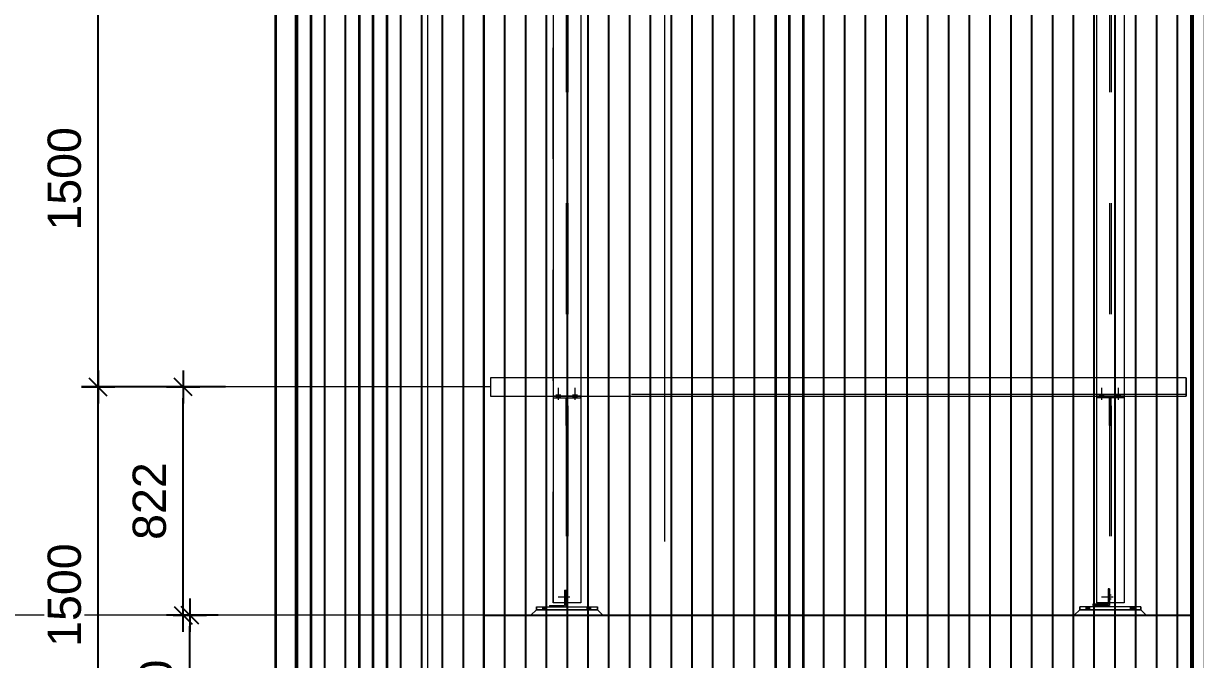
# Model space of a CAD drawing. Header units: millimetres. Extents: x 652937 to 1670132, y 1473552 to 2851037.
# Drawn here: x 663458.215 to 663462.441, y 1524564.123 to 1524566.416 of the extents above; entities that cross this region are included whole.
import ezdxf

# ---------------------------------------------------------------- set-up
doc = ezdxf.new("R2010")
doc.units = ezdxf.units.MM
for name, pattern in [('Grid Line', [22.225, 12.7, -3.175, 3.175, -3.175]), ('HIDDEN', [0.375, 0.25, -0.125]), ('XKITLINE00', [0]), ('XKITLINE02', [4, 2, -2])]:
    doc.linetypes.add(name, pattern=pattern)
doc.layers.add('000 - 0_HIDE_OBJ_FRAMING_DEF_SUB', color=7, linetype='Continuous', plot=False)
for name, color, linetype, lineweight in [('A-230-M_FLOOR', 7, 'Continuous', 25), ('A-GENM', 7, 'Continuous', 9), ('Bolt', 7, 'Continuous', 0), ('Part', 7, 'Continuous', 0), ('Z-030-M_GRID', 7, 'Continuous', 9), ('Z-230-A_LEVEL', 7, 'Continuous', 9)]:
    doc.layers.add(name, color=color, linetype=linetype, lineweight=lineweight)
doc.layers.add('S-DIM', color=7, linetype='Continuous')
doc.styles.add('Arial', font='arial.ttf')
doc.dimstyles.new('Dim 40 - End', dxfattribs={"dimscale": 0.04, "dimtxt": 3, "dimasz": 1, "dimexe": 0, "dimexo": 2.5, "dimgap": 1.5, "dimtad": 1, "dimdec": 0, "dimlfac": 1000, "dimzin": 1, "dimdsep": 46, "dimtxsty": 'Arial', "dimblk": 'END', "dimcen": 0.09, "dimclrd": 7, "dimclre": 7, "dimclrt": 7, "dimadec": 0, "dimazin": 0, "dimtfac": 1, "dimtdec": 0, "dimtix": 1, "dimtofl": 0, "dimtmove": 2, "dimatfit": 3, "dimfxl": 1, "dimtfill": 1, "dimtfillclr": 256, "dimtolj": 1, "dimtzin": 0, "dimarcsym": 0})

# ---------------------------------------------------------------- blocks, each defined once
blk = doc.blocks.new('GM_Louver Grill Vertical Z1 - Z Profile-V69-ENT 3 ELE-1 Sheet')
at = {"layer": '000 - 0_HIDE_OBJ_FRAMING_DEF_SUB', "color": 7}
blk.add_line((1605284.3, 105925), (1605284.3, 114870), dxfattribs=at)
blk = doc.blocks.new('E1')
at = {"layer": '000 - 0_HIDE_OBJ_FRAMING_DEF_SUB', "color": 7, "lineweight": 35}
for p, q in [((1600734.3, 114870), (1600734.3, 105925)), ((1600909.3, 105925), (1600909.3, 114870)), ((1601009.3, 105925), (1601009.3, 114870)), ((1602409.3, 114870), (1602409.3, 105925)), ((1602509.3, 114870), (1602509.3, 105925)), ((1603909.3, 105925), (1603909.3, 114870))]:
    blk.add_line(p, q, dxfattribs=at)
for points in [[(1600607.5, 114870), (1600679.9, 114870), (1600679.9, 105925), (1600607.5, 105925)], [(1600959.3, 114870), (1600684.3, 114870), (1600684.3, 105925), (1600959.3, 105925)], [(1600959.3, 114870), (1602459.3, 114870), (1602459.3, 105925), (1600959.3, 105925)], [(1603959.3, 114870), (1602459.3, 114870), (1602459.3, 105925), (1603959.3, 105925)]]:
    blk.add_lwpolyline(points, close=True, dxfattribs=at)
at = {"layer": 'A-GENM', "color": 7}
for p in [(-4500, 0), (-4425, 0), (-2700, 0), (-2625, 0), (-2550, 0), (-2475, 0), (-2400, 0), (-2325, 0), (-2250, 0), (-2175, 0), (-2100, 0), (-2025, 0), (-1950, 0), (-1875, 0), (-1800, 0), (-1725, 0), (-1650, 0), (-1575, 0), (-1500, 0), (-1425, 0)]:
    blk.add_blockref('GM_Louver Grill Vertical Z1 - Z Profile-V69-ENT 3 ELE-1 Sheet', p, dxfattribs=at)
for p, xscale in [((3206343.6, 0), -1.000000000000001), ((3206418.6, 0), -0.9999999999999982), ((3206493.6, 0), -1.000000000000001), ((3206568.6, 0), -1.000000000000001), ((3206643.6, 0), -1.000000000000001), ((3206718.6, 0), -1.000000000000001), ((3206793.6, 0), -1.000000000000001), ((3206868.6, 0), -1.000000000000001), ((3206943.6, 0), -1.000000000000001), ((3207018.6, 0), -1.000000000000001), ((3207093.6, 0), -1.000000000000001), ((3207168.6, 0), -1.000000000000001), ((3207243.6, 0), -1.000000000000001), ((3207318.6, 0), -1.000000000000001), ((3207393.6, 0), -1.000000000000001), ((3207468.6, 0), -1.000000000000001), ((3207543.6, 0), -1.000000000000001), ((3207618.6, 0), -1.000000000000001)]:
    blk.add_blockref('GM_Louver Grill Vertical Z1 - Z Profile-V69-ENT 3 ELE-1 Sheet', p, dxfattribs=dict(at, xscale=xscale))
blk = doc.blocks.new('END')
at = {"color": 7}
for p, q in [((0, 1.5), (0, -1.5)), ((1.5, 0), (-1.5, 0)), ((-0.8, -0.8), (0.8, 0.8))]:
    blk.add_line(p, q, dxfattribs=at)
blk = doc.blocks.new('*D227')
at = {"layer": 'Defpoints', "color": 7, "transparency": 16777216}
for p in [(663458.8151, 1524564.2831), (663459.0166, 1524564.2831), (663459.2616, 1524563.6831)]:
    blk.add_point(p, dxfattribs=at)
at = {"layer": 'S-DIM', "color": 7, "lineweight": -2, "transparency": 16777216}
for p, q in [((663458.9166, 1524564.2831), (663458.8151, 1524564.2831)), ((663458.8151, 1524563.7231), (663458.8151, 1524564.2431)), ((663459.1616, 1524563.6831), (663458.8151, 1524563.6831))]:
    blk.add_line(p, q, dxfattribs=at)
at = {"layer": 'S-DIM', "color": 7, "lineweight": -2, "transparency": 16777216, "xscale": 0.04, "yscale": 0.04, "zscale": 0.04}
for p, rotation in [((663458.8151, 1524564.2831), 90), ((663458.8151, 1524563.6831), 270)]:
    blk.add_blockref('END', p, dxfattribs=dict(at, rotation=rotation))
at = {"layer": 'S-DIM', "color": 7, "transparency": 16777216, "insert": (663458.6938, 1524563.9831), "char_height": 0.12, "attachment_point": 5, "rotation": 90, "style": 'Arial', "bg_fill": 3, "box_fill_scale": 1.1, "bg_fill_color": 256, "bg_fill_true_color": 13158600, "bg_fill_transparency": 0}
blk.add_mtext('\\A1;600', dxfattribs=at)
blk = doc.blocks.new('*D228')
at = {"layer": 'Defpoints', "color": 7, "transparency": 16777216}
for p in [(663458.7908, 1524565.1056), (663459.0068, 1524565.1056), (663459.0166, 1524564.2831)]:
    blk.add_point(p, dxfattribs=at)
at = {"layer": 'S-DIM', "color": 7, "lineweight": -2, "transparency": 16777216}
for p, q in [((663458.9068, 1524565.1056), (663458.7908, 1524565.1056)), ((663458.7908, 1524564.3231), (663458.7908, 1524565.0656)), ((663458.9166, 1524564.2831), (663458.7908, 1524564.2831))]:
    blk.add_line(p, q, dxfattribs=at)
at = {"layer": 'S-DIM', "color": 7, "lineweight": -2, "transparency": 16777216, "xscale": 0.04, "yscale": 0.04, "zscale": 0.04}
for p, rotation in [((663458.7908, 1524565.1056), 90), ((663458.7908, 1524564.2831), 270)]:
    blk.add_blockref('END', p, dxfattribs=dict(at, rotation=rotation))
at = {"layer": 'S-DIM', "color": 7, "transparency": 16777216, "insert": (663458.6695, 1524564.6944), "char_height": 0.12, "attachment_point": 5, "rotation": 90, "style": 'Arial', "bg_fill": 3, "box_fill_scale": 1.1, "bg_fill_color": 256, "bg_fill_true_color": 13158600, "bg_fill_transparency": 0}
blk.add_mtext('\\A1;822', dxfattribs=at)
blk = doc.blocks.new('*D229')
at = {"layer": 'Defpoints', "color": 7, "transparency": 16777216}
for p in [(663458.4842, 1524566.6056), (663458.6856, 1524566.6056), (663458.7002, 1524565.1056)]:
    blk.add_point(p, dxfattribs=at)
at = {"layer": 'S-DIM', "color": 7, "lineweight": -2, "transparency": 16777216}
for p, q in [((663458.5856, 1524566.6056), (663458.4842, 1524566.6056)), ((663458.4842, 1524565.1456), (663458.4842, 1524566.5656)), ((663458.6002, 1524565.1056), (663458.4842, 1524565.1056))]:
    blk.add_line(p, q, dxfattribs=at)
at = {"layer": 'S-DIM', "color": 7, "lineweight": -2, "transparency": 16777216, "xscale": 0.04, "yscale": 0.04, "zscale": 0.04}
for p, rotation in [((663458.4842, 1524566.6056), 90), ((663458.4842, 1524565.1056), 270)]:
    blk.add_blockref('END', p, dxfattribs=dict(at, rotation=rotation))
at = {"layer": 'S-DIM', "color": 7, "transparency": 16777216, "insert": (663458.3629, 1524565.8556), "char_height": 0.12, "attachment_point": 5, "rotation": 90, "style": 'Arial', "bg_fill": 3, "box_fill_scale": 1.1, "bg_fill_color": 256, "bg_fill_true_color": 13158600, "bg_fill_transparency": 0}
blk.add_mtext('\\A1;1500', dxfattribs=at)
blk = doc.blocks.new('*D232')
at = {"layer": 'Defpoints', "color": 7, "transparency": 16777216}
for p in [(663458.4842, 1524565.1056), (663459.0441, 1524565.1056), (663459.0441, 1524563.6056)]:
    blk.add_point(p, dxfattribs=at)
at = {"layer": 'S-DIM', "color": 7, "lineweight": -2, "transparency": 16777216}
for p, q in [((663458.9441, 1524565.1056), (663458.4842, 1524565.1056)), ((663458.4842, 1524563.6456), (663458.4842, 1524565.0656)), ((663458.9441, 1524563.6056), (663458.4842, 1524563.6056))]:
    blk.add_line(p, q, dxfattribs=at)
at = {"layer": 'S-DIM', "color": 7, "lineweight": -2, "transparency": 16777216, "xscale": 0.04, "yscale": 0.04, "zscale": 0.04}
for p, rotation in [((663458.4842, 1524565.1056), 90), ((663458.4842, 1524563.6056), 270)]:
    blk.add_blockref('END', p, dxfattribs=dict(at, rotation=rotation))
at = {"layer": 'S-DIM', "color": 7, "transparency": 16777216, "insert": (663458.3629, 1524564.3556), "char_height": 0.12, "attachment_point": 5, "rotation": 90, "style": 'Arial', "bg_fill": 3, "box_fill_scale": 1.1, "bg_fill_color": 256, "bg_fill_true_color": 13158600, "bg_fill_transparency": 0}
blk.add_mtext('\\A1;1500', dxfattribs=at)
blk = doc.blocks.new('*A19653035')
at = {"layer": 'Part', "color": 7, "linetype": 'XKITLINE00', "lineweight": 0}
for p, q in [((-4.777672, 62.8), (-4.277517, 62.8)), ((-4.777659, 62.8), (-4.777659, 59.15)), ((-4.777517, 62.8), (-4.777517, 59.15)), ((-4.277517, 62.8), (-4.277517, 59.15)), ((-4.777659, 58.825), (-4.777659, 51.65)), ((-4.777517, 58.825), (-4.777517, 51.65)), ((-4.277517, 58.795), (-4.277517, 51.65)), ((-4.777659, 51.325), (-4.777659, 47.6)), ((-4.777517, 51.325), (-4.777517, 47.6)), ((-4.277517, 51.295), (-4.277517, 47.6)), ((-4.277517, 47.6), (-4.777672, 47.6))]:
    blk.add_line(p, q, dxfattribs=at)
at = {"layer": 'Part', "color": 7, "linetype": 'XKITLINE02', "lineweight": 0}
for p, q in [((-4.777672, 62.8), (-4.777517, 62.8)), ((-4.777672, 47.6), (-4.777672, 62.8)), ((-4.777529, 62.8), (-4.777529, 47.6)), ((-4.542659, 62.8), (-4.542659, 47.6)), ((-4.542529, 62.8), (-4.542529, 47.6)), ((-4.512659, 62.8), (-4.512659, 47.6)), ((-4.512529, 62.8), (-4.512529, 47.6)), ((-4.277672, 62.8), (-4.277672, 47.6)), ((-4.277659, 62.8), (-4.277659, 47.6)), ((-4.277529, 62.8), (-4.277529, 47.6)), ((-4.777659, 59.15), (-4.777659, 58.825)), ((-4.777517, 59.15), (-4.777517, 58.825)), ((-4.277517, 59.15), (-4.277517, 58.795)), ((-4.777659, 51.65), (-4.777659, 51.325)), ((-4.777517, 51.65), (-4.777517, 51.325)), ((-4.277517, 51.65), (-4.277517, 51.295)), ((-4.777672, 47.6), (-4.777517, 47.6))]:
    blk.add_line(p, q, dxfattribs=at)
blk = doc.blocks.new('*A19663036')
at = {"layer": 'Part', "color": 7, "linetype": 'XKITLINE00', "lineweight": 0}
for p, q in [((6.027142, 62.8), (5.526987, 62.8)), ((5.526999, 62.8), (5.526999, 59.15)), ((5.527142, 62.8), (5.527142, 59.15)), ((6.027142, 62.8), (6.027142, 59.15)), ((5.526999, 58.825), (5.526999, 51.65)), ((5.527142, 58.825), (5.527142, 51.65)), ((6.027142, 58.795), (6.027142, 51.65)), ((5.526999, 51.325), (5.526999, 47.6)), ((5.527142, 51.325), (5.527142, 47.6)), ((6.027142, 51.295), (6.027142, 47.6)), ((6.027142, 47.6), (5.526987, 47.6))]:
    blk.add_line(p, q, dxfattribs=at)
at = {"layer": 'Part', "color": 7, "linetype": 'XKITLINE02', "lineweight": 0}
for p, q in [((5.526987, 62.8), (5.526987, 47.6)), ((5.52713, 62.8), (5.52713, 47.6)), ((5.761999, 62.8), (5.761999, 47.6)), ((5.76213, 62.8), (5.76213, 47.6)), ((5.791999, 62.8), (5.791999, 47.6)), ((5.79213, 62.8), (5.79213, 47.6)), ((6.026987, 62.8), (6.026987, 47.6)), ((6.026999, 62.8), (6.026999, 47.6)), ((6.02713, 62.8), (6.02713, 47.6)), ((5.526999, 59.15), (5.526999, 58.825)), ((5.527142, 59.15), (5.527142, 58.825)), ((6.027142, 59.15), (6.027142, 58.795)), ((5.526999, 51.65), (5.526999, 51.325)), ((5.527142, 51.65), (5.527142, 51.325)), ((6.027142, 51.65), (6.027142, 51.295))]:
    blk.add_line(p, q, dxfattribs=at)
blk = doc.blocks.new('*A19683038')
at = {"layer": 'Part', "color": 7, "linetype": 'XKITLINE00', "lineweight": 0}
for p, q in [((5.76215, 51.295), (5.76215, 50.795)), ((5.762196, 50.795), (5.762336, 51.145)), ((5.762336, 51.145), (5.762336, 51.295)), ((5.792336, 51.295), (5.762336, 51.295)), ((5.762336, 51.145), (5.792336, 51.145)), ((5.792336, 51.145), (5.792196, 50.795)), ((5.792336, 51.145), (5.792336, 51.295)), ((5.76215, 50.795), (5.762196, 50.795)), ((5.792196, 50.795), (5.762196, 50.795))]:
    blk.add_line(p, q, dxfattribs=at)
at = {"layer": 'Part', "color": 7, "linetype": 'XKITLINE02', "lineweight": 0}
for p, q in [((5.762336, 51.295), (5.76215, 51.295)), ((5.762336, 51.295), (5.76215, 51.295)), ((5.79215, 50.795), (5.79215, 51.295)), ((5.762196, 50.795), (5.76215, 50.795))]:
    blk.add_line(p, q, dxfattribs=at)
blk = doc.blocks.new('*A19693039')
at = {"layer": 'Part', "color": 7, "linetype": 'XKITLINE00', "lineweight": 0}
for p, q in [((5.52715, 51.325), (5.52715, 51.295)), ((5.52715, 51.295), (5.527336, 51.295)), ((6.027336, 51.295), (5.52715, 51.295)), ((5.527336, 51.325), (5.527336, 51.295)), ((6.027336, 51.295), (6.027336, 51.325))]:
    blk.add_line(p, q, dxfattribs=at)
at = {"layer": 'Part', "color": 7, "linetype": 'XKITLINE02', "lineweight": 0}
for p, q in [((6.027336, 51.325), (5.52715, 51.325)), ((6.02715, 51.325), (6.027336, 51.325)), ((6.02715, 51.325), (6.02715, 51.295)), ((6.02715, 51.295), (6.027336, 51.295))]:
    blk.add_line(p, q, dxfattribs=at)
blk = doc.blocks.new('*A19713041')
at = {"layer": 'Bolt'}
for points in [[(5.592, 51.325), (5.592, 51.355), (5.662, 51.355), (5.662, 51.325)], [(5.892, 51.325), (5.892, 51.355), (5.962, 51.355), (5.962, 51.325)], [(5.592, 51.295), (5.592, 51.325), (5.662, 51.325), (5.662, 51.295)], [(5.892, 51.295), (5.892, 51.325), (5.962, 51.325), (5.962, 51.295)]]:
    blk.add_hatch(color=7, dxfattribs=at).paths.add_polyline_path(points, flags=17)
at = {"layer": 'Bolt', "color": 7, "linetype": 'XKITLINE00', "lineweight": 0}
for p, q in [((5.592, 51.325), (5.592, 51.355)), ((5.627, 51.255), (5.627, 51.47)), ((5.662, 51.325), (5.662, 51.355)), ((5.892, 51.325), (5.892, 51.355)), ((5.927, 51.255), (5.927, 51.47)), ((5.962, 51.325), (5.962, 51.355)), ((5.592, 51.295), (5.592, 51.325)), ((5.662, 51.295), (5.662, 51.325)), ((5.892, 51.295), (5.892, 51.325)), ((5.962, 51.295), (5.962, 51.325))]:
    blk.add_line(p, q, dxfattribs=at)
blk = doc.blocks.new('*A19763046')
at = {"layer": 'Part', "color": 7, "linetype": 'XKITLINE00', "lineweight": 0}
for p, q in [((-4.542509, 51.295), (-4.542509, 50.795)), ((-4.542462, 50.795), (-4.542323, 51.145)), ((-4.542323, 51.145), (-4.542323, 51.295)), ((-4.542323, 51.295), (-4.512323, 51.295)), ((-4.542323, 51.145), (-4.512323, 51.145)), ((-4.512323, 51.145), (-4.512462, 50.795)), ((-4.512323, 51.145), (-4.512323, 51.295)), ((-4.542509, 50.795), (-4.542462, 50.795)), ((-4.542462, 50.795), (-4.512462, 50.795))]:
    blk.add_line(p, q, dxfattribs=at)
at = {"layer": 'Part', "color": 7, "linetype": 'XKITLINE02', "lineweight": 0}
for p, q in [((-4.542323, 51.295), (-4.542509, 51.295)), ((-4.542323, 51.295), (-4.542509, 51.295)), ((-4.512509, 50.795), (-4.512509, 51.295)), ((-4.542509, 50.795), (-4.542462, 50.795))]:
    blk.add_line(p, q, dxfattribs=at)
blk = doc.blocks.new('*A19773047')
at = {"layer": 'Part', "color": 7, "linetype": 'XKITLINE00', "lineweight": 0}
for p, q in [((-4.777509, 51.325), (-4.777509, 51.295)), ((-4.777509, 51.295), (-4.777323, 51.295)), ((-4.777323, 51.295), (-4.777509, 51.295)), ((-4.777323, 51.325), (-4.777323, 51.295)), ((-4.777323, 51.295), (-4.277323, 51.295)), ((-4.277323, 51.295), (-4.277323, 51.325))]:
    blk.add_line(p, q, dxfattribs=at)
at = {"layer": 'Part', "color": 7, "linetype": 'XKITLINE02', "lineweight": 0}
for p, q in [((-4.277323, 51.325), (-4.777509, 51.325)), ((-4.277509, 51.325), (-4.277323, 51.325)), ((-4.277509, 51.325), (-4.277509, 51.295)), ((-4.277509, 51.295), (-4.277323, 51.295))]:
    blk.add_line(p, q, dxfattribs=at)
blk = doc.blocks.new('*A19793049')
at = {"layer": 'Bolt'}
for points in [[(-4.712, 51.325), (-4.712, 51.355), (-4.642, 51.355), (-4.642, 51.325)], [(-4.412, 51.325), (-4.412, 51.355), (-4.342, 51.355), (-4.342, 51.325)], [(-4.712, 51.295), (-4.712, 51.325), (-4.642, 51.325), (-4.642, 51.295)], [(-4.412, 51.295), (-4.412, 51.325), (-4.342, 51.325), (-4.342, 51.295)]]:
    blk.add_hatch(color=7, dxfattribs=at).paths.add_polyline_path(points, flags=17)
at = {"layer": 'Bolt', "color": 7, "linetype": 'XKITLINE00', "lineweight": 0}
for p, q in [((-4.712, 51.325), (-4.712, 51.355)), ((-4.677, 51.255), (-4.677, 51.47)), ((-4.642, 51.325), (-4.642, 51.355)), ((-4.412, 51.325), (-4.412, 51.355)), ((-4.377, 51.255), (-4.377, 51.47)), ((-4.342, 51.325), (-4.342, 51.355)), ((-4.712, 51.295), (-4.712, 51.325)), ((-4.642, 51.295), (-4.642, 51.325)), ((-4.412, 51.295), (-4.412, 51.325)), ((-4.342, 51.295), (-4.342, 51.325))]:
    blk.add_line(p, q, dxfattribs=at)
blk = doc.blocks.new('*A22013271')
at = {"layer": 'Bolt'}
for points in [[(5.412, 47.55), (5.412, 47.5), (5.342, 47.5), (5.342, 47.55)], [(6.212, 47.55), (6.212, 47.5), (6.142, 47.5), (6.142, 47.55)]]:
    blk.add_hatch(color=7, dxfattribs=at).paths.add_polyline_path(points, flags=17)
at = {"layer": 'Bolt', "color": 7, "linetype": 'XKITLINE00', "lineweight": 0}
for p, q in [((5.342, 47.5), (5.342, 47.55)), ((5.377, 47.5), (5.377, 47.55)), ((5.412, 47.5), (5.412, 47.55)), ((6.142, 47.5), (6.142, 47.55)), ((6.177, 47.5), (6.177, 47.55)), ((6.212, 47.5), (6.212, 47.55))]:
    blk.add_line(p, q, dxfattribs=at)
blk = doc.blocks.new('*A22023272')
at = {"layer": 'Bolt', "color": 7, "linetype": 'XKITLINE02', "lineweight": 0}
for p, q in [((5.831665, 47.725), (5.617065, 47.725)), ((5.762034, 47.76), (5.737034, 47.76)), ((5.762095, 47.69), (5.737095, 47.69)), ((5.792054, 47.76), (5.762054, 47.76)), ((5.792075, 47.69), (5.762075, 47.69))]:
    blk.add_line(p, q, dxfattribs=at)
blk = doc.blocks.new('*A22033273')
at = {"layer": 'Part', "color": 7, "linetype": 'XKITLINE00', "lineweight": 0}
for p, q in [((5.226979, 47.5), (5.126948, 47.4)), ((5.127181, 47.4), (5.22715, 47.5)), ((5.22715, 47.5), (5.226979, 47.5)), ((5.226979, 47.5), (6.32715, 47.5)), ((6.32715, 47.5), (6.427181, 47.4))]:
    blk.add_line(p, q, dxfattribs=at)
at = {"layer": 'Part', "color": 7, "linetype": 'XKITLINE02', "lineweight": 0}
for p, q in [((6.427181, 47.4), (5.126948, 47.4)), ((6.326979, 47.5), (6.426948, 47.4)), ((6.426948, 47.4), (6.427181, 47.4))]:
    blk.add_line(p, q, dxfattribs=at)
blk = doc.blocks.new('*A22043274')
at = {"layer": 'Part', "color": 7, "linetype": 'XKITLINE02', "lineweight": 0}
for p, q in [((5.762111, 47.85), (5.737018, 47.85)), ((5.737018, 47.85), (5.737018, 47.6)), ((5.737111, 47.85), (5.737111, 47.6)), ((5.762018, 47.55), (5.762018, 47.85)), ((5.762111, 47.85), (5.762111, 47.6)), ((5.462018, 47.575), (5.462111, 47.575)), ((5.462111, 47.575), (5.462018, 47.575)), ((5.762111, 47.55), (5.462018, 47.55))]:
    blk.add_line(p, q, dxfattribs=at)
at = {"layer": 'Part', "color": 7, "linetype": 'XKITLINE00', "lineweight": 0}
for p, q in [((5.462018, 47.575), (5.462018, 47.55)), ((5.737111, 47.575), (5.462111, 47.575)), ((5.462111, 47.575), (5.462111, 47.55)), ((5.737018, 47.6), (5.737018, 47.575)), ((5.737111, 47.6), (5.737111, 47.575)), ((5.762111, 47.6), (5.762111, 47.55))]:
    blk.add_line(p, q, dxfattribs=at)
blk = doc.blocks.new('*A22053275')
at = {"layer": 'Part', "color": 7, "linetype": 'XKITLINE00', "lineweight": 0}
for p, q in [((6.32715, 47.55), (5.226979, 47.55)), ((5.226979, 47.55), (5.226979, 47.5)), ((5.22715, 47.5), (5.22715, 47.55)), ((6.32715, 47.55), (6.32715, 47.5)), ((6.32715, 47.5), (5.226979, 47.5))]:
    blk.add_line(p, q, dxfattribs=at)
at = {"layer": 'Part', "color": 7, "linetype": 'XKITLINE02', "lineweight": 0}
blk.add_line((6.326979, 47.5), (6.326979, 47.55), dxfattribs=at)
blk = doc.blocks.new('*A22273297')
at = {"layer": 'Bolt'}
for points in [[(-4.893, 47.55), (-4.893, 47.5), (-4.963, 47.5), (-4.963, 47.55)], [(-4.093, 47.55), (-4.093, 47.5), (-4.163, 47.5), (-4.163, 47.55)]]:
    blk.add_hatch(color=7, dxfattribs=at).paths.add_polyline_path(points, flags=17)
at = {"layer": 'Bolt', "color": 7, "linetype": 'XKITLINE00', "lineweight": 0}
for p, q in [((-4.963, 47.5), (-4.963, 47.55)), ((-4.928, 47.5), (-4.928, 47.55)), ((-4.893, 47.5), (-4.893, 47.55)), ((-4.163, 47.5), (-4.163, 47.55)), ((-4.128, 47.5), (-4.128, 47.55)), ((-4.093, 47.5), (-4.093, 47.55))]:
    blk.add_line(p, q, dxfattribs=at)
blk = doc.blocks.new('*A22283298')
at = {"layer": 'Bolt', "color": 7, "linetype": 'XKITLINE02', "lineweight": 0}
for p, q in [((-4.472994, 47.725), (-4.687594, 47.725)), ((-4.542624, 47.76), (-4.567624, 47.76)), ((-4.542564, 47.69), (-4.567564, 47.69)), ((-4.512605, 47.76), (-4.542605, 47.76)), ((-4.512583, 47.69), (-4.542583, 47.69))]:
    blk.add_line(p, q, dxfattribs=at)
blk = doc.blocks.new('*A22293299')
at = {"layer": 'Part', "color": 7, "linetype": 'XKITLINE00', "lineweight": 0}
for p, q in [((-5.077679, 47.5), (-5.17771, 47.4)), ((-5.177478, 47.4), (-5.077509, 47.5)), ((-5.077509, 47.5), (-5.077679, 47.5)), ((-5.077679, 47.5), (-3.977509, 47.5)), ((-3.977509, 47.5), (-3.877478, 47.4))]:
    blk.add_line(p, q, dxfattribs=at)
at = {"layer": 'Part', "color": 7, "linetype": 'XKITLINE02', "lineweight": 0}
for p, q in [((-3.877478, 47.4), (-5.17771, 47.4)), ((-3.977679, 47.5), (-3.87771, 47.4)), ((-3.87771, 47.4), (-3.877478, 47.4))]:
    blk.add_line(p, q, dxfattribs=at)
blk = doc.blocks.new('*A22303300')
at = {"layer": 'Part', "color": 7, "linetype": 'XKITLINE02', "lineweight": 0}
for p, q in [((-4.567641, 47.85), (-4.542548, 47.85)), ((-4.567641, 47.85), (-4.567641, 47.6)), ((-4.567548, 47.85), (-4.567548, 47.6)), ((-4.542641, 47.55), (-4.542641, 47.85)), ((-4.542548, 47.85), (-4.542548, 47.6)), ((-4.842641, 47.575), (-4.842548, 47.575)), ((-4.842641, 47.575), (-4.842548, 47.575)), ((-4.842641, 47.55), (-4.542548, 47.55))]:
    blk.add_line(p, q, dxfattribs=at)
at = {"layer": 'Part', "color": 7, "linetype": 'XKITLINE00', "lineweight": 0}
for p, q in [((-4.842641, 47.575), (-4.842641, 47.55)), ((-4.842548, 47.575), (-4.842548, 47.55)), ((-4.842548, 47.575), (-4.567548, 47.575)), ((-4.567641, 47.6), (-4.567641, 47.575)), ((-4.567548, 47.6), (-4.567548, 47.575)), ((-4.542548, 47.6), (-4.542548, 47.55))]:
    blk.add_line(p, q, dxfattribs=at)
blk = doc.blocks.new('*A22313301')
at = {"layer": 'Part', "color": 7, "linetype": 'XKITLINE00', "lineweight": 0}
for p, q in [((-5.077679, 47.55), (-3.977509, 47.55)), ((-5.077679, 47.55), (-5.077679, 47.5)), ((-5.077509, 47.5), (-5.077509, 47.55)), ((-3.977509, 47.55), (-3.977509, 47.5)), ((-3.977509, 47.5), (-5.077679, 47.5))]:
    blk.add_line(p, q, dxfattribs=at)
at = {"layer": 'Part', "color": 7, "linetype": 'XKITLINE02', "lineweight": 0}
blk.add_line((-3.977679, 47.5), (-3.977679, 47.55), dxfattribs=at)

msp = doc.modelspace()

# ---------------------------------------------------------------- linework, layer by layer
at = {"color": 7}
for points in [[(663462.433, 1524561.3881), (663462.433, 1524568.0081), (663462.733, 1524568.0081), (663462.733, 1524561.3881)], [(663459.874, 1524564.2831), (663462.433, 1524564.2831)]]:
    msp.add_lwpolyline(points, dxfattribs=at)
at = {"layer": 'A-230-M_FLOOR', "color": 7, "lineweight": 9}
msp.add_lwpolyline([(663459.874, 1524560.9881), (663459.874, 1524568.0081), (663459.474, 1524568.0081), (663459.474, 1524560.9881)], dxfattribs=at)
at = {"layer": 'Part', "color": 7, "linetype": 'XKITLINE00', "lineweight": 0}
for p, q in [((663462.4079, 1524565.1381), (663459.899, 1524565.1381)), ((663459.899, 1524565.1381), (663459.899, 1524565.0731)), ((663462.4079, 1524565.1381), (663462.4079, 1524565.1381)), ((663462.4079, 1524565.1381), (663462.4079, 1524565.0731)), ((663459.899, 1524565.0731), (663462.4079, 1524565.0731))]:
    msp.add_line(p, q, dxfattribs=at)
at = {"layer": 'Part', "color": 7, "linetype": 'XKITLINE02', "lineweight": 0}
for p, q in [((663462.4078, 1524565.0731), (663462.4078, 1524565.1381)), ((663462.4078, 1524565.1381), (663462.4078, 1524565.1381)), ((663462.4078, 1524565.1381), (663462.4078, 1524565.0791)), ((663462.4079, 1524565.0791), (663462.4079, 1524565.1381)), ((663462.4079, 1524565.0791), (663459.899, 1524565.0791)), ((663462.4078, 1524565.0791), (663462.4079, 1524565.0791)), ((663462.4079, 1524565.0731), (663462.4078, 1524565.0731))]:
    msp.add_line(p, q, dxfattribs=at)
at = {"layer": 'Z-030-M_GRID', "color": 7, "linetype": 'Grid Line'}
for p, q in [((663460.528, 1524548.6739), (663460.528, 1524570.3058)), ((663459.673, 1524560.3084), (663459.673, 1524569.4118))]:
    msp.add_line(p, q, dxfattribs=at)
at = {"layer": 'Z-030-M_GRID', "color": 7, "linetype": 'HIDDEN', "ltscale": 10}
msp.add_line((663459.899, 1524565.1056), (663458.425, 1524565.1056), dxfattribs=at)
at = {"layer": 'Z-230-A_LEVEL', "color": 7, "linetype": 'Grid Line', "ltscale": 0.5}
msp.add_line((663459.874, 1524564.2831), (663455.5788, 1524564.2831), dxfattribs=at)

# ---------------------------------------------------------------- block references
at = {"color": 7, "xscale": 0.001, "yscale": 0.001, "zscale": 0.001}
msp.add_blockref('E1', (661858.517, 1524453.5881), dxfattribs=at)
at = {"color": 7, "lineweight": 0, "xscale": 0.2, "yscale": 0.2, "zscale": 0.2}
for name, p in [('*A19653035', (663461.08, 1524554.8081)), ('*A19663036', (663460.9784, 1524554.8081)), ('*A19793049', (663461.08, 1524554.8081)), ('*A19713041', (663460.9784, 1524554.8081)), ('*A19773047', (663461.08, 1524554.8081)), ('*A19763046', (663461.08, 1524554.8081)), ('*A19693039', (663460.9784, 1524554.8081)), ('*A19683038', (663460.9784, 1524554.8081)), ('*A22303300', (663461.08, 1524554.8031)), ('*A22283298', (663461.08, 1524554.8031)), ('*A22043274', (663460.9784, 1524554.8081)), ('*A22023272', (663460.9784, 1524554.8031)), ('*A22313301', (663461.08, 1524554.8031)), ('*A22273297', (663461.08, 1524554.8031)), ('*A22053275', (663460.9784, 1524554.8031)), ('*A22013271', (663460.9784, 1524554.8031)), ('*A22293299', (663461.08, 1524554.8031)), ('*A22033273', (663460.9784, 1524554.8031))]:
    msp.add_blockref(name, p, dxfattribs=at)

# ---------------------------------------------------------------- next in the draw order: dimensions: what is measured, and where the dimension line sits
at = {"layer": 'S-DIM', "color": 7}
dim = msp.add_linear_dim(base=(663458.8151, 1524564.2831), p1=(663459.2616, 1524563.6831), p2=(663459.0166, 1524564.2831), angle=90, dimstyle='Dim 40 - End', override={"dimclrd": 7, "dimclre": 7, "dimclrt": 7}, dxfattribs=at)
dim.commit()
dim.dimension.update_dxf_attribs({"geometry": '*D227', "text_midpoint": (663458.6938, 1524563.9831)})

# ---------------------------------------------------------------- next in the draw order: dimensions: what is measured, and where the dimension line sits
dim = msp.add_linear_dim(base=(663458.7907932772, 1524565.105645092), p1=(663459.0165934071, 1524564.283145091), p2=(663459.0068166469, 1524565.105645091), angle=90, dimstyle='Dim 40 - End', override={"dimclrd": 7, "dimclre": 7, "dimclrt": 7}, dxfattribs=at)
dim.commit()
dim.dimension.update_dxf_attribs({"geometry": '*D228', "text_midpoint": (663458.669524519, 1524564.6943950909)})

# ---------------------------------------------------------------- next in the draw order: dimensions: what is measured, and where the dimension line sits
dim = msp.add_linear_dim(base=(663458.4842, 1524566.6056), p1=(663458.7002, 1524565.1056), p2=(663458.6856, 1524566.6056), angle=90, dimstyle='Dim 40 - End', override={"dimclrd": 7, "dimclre": 7, "dimclrt": 7}, dxfattribs=at)
dim.commit()
dim.dimension.update_dxf_attribs({"geometry": '*D229', "text_midpoint": (663458.3629, 1524565.8556)})

# ---------------------------------------------------------------- next in the draw order: dimensions: what is measured, and where the dimension line sits
dim = msp.add_linear_dim(base=(663458.4842, 1524565.1056), p1=(663459.0441, 1524563.6056), p2=(663459.0441, 1524565.1056), angle=90, dimstyle='Dim 40 - End', override={"dimclrd": 7, "dimclre": 7, "dimclrt": 7}, dxfattribs=at)
dim.commit()
dim.dimension.update_dxf_attribs({"geometry": '*D232', "text_midpoint": (663458.3629, 1524564.3556)})

doc.saveas('drawing.dxf')
